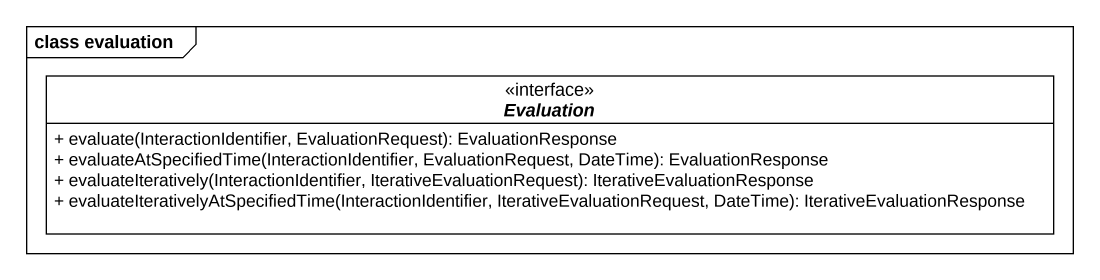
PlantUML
@startuml
mainframe class evaluation
hide circle
hide empty members
skinparam classAttributeIconSize 0
interface Evaluation <<interface>> {
  + evaluate(InteractionIdentifier, EvaluationRequest): EvaluationResponse
  + evaluateAtSpecifiedTime(InteractionIdentifier, EvaluationRequest, DateTime): EvaluationResponse
  + evaluateIteratively(InteractionIdentifier, IterativeEvaluationRequest): IterativeEvaluationResponse
  + evaluateIterativelyAtSpecifiedTime(InteractionIdentifier, IterativeEvaluationRequest, DateTime): IterativeEvaluationResponse
}
@enduml
